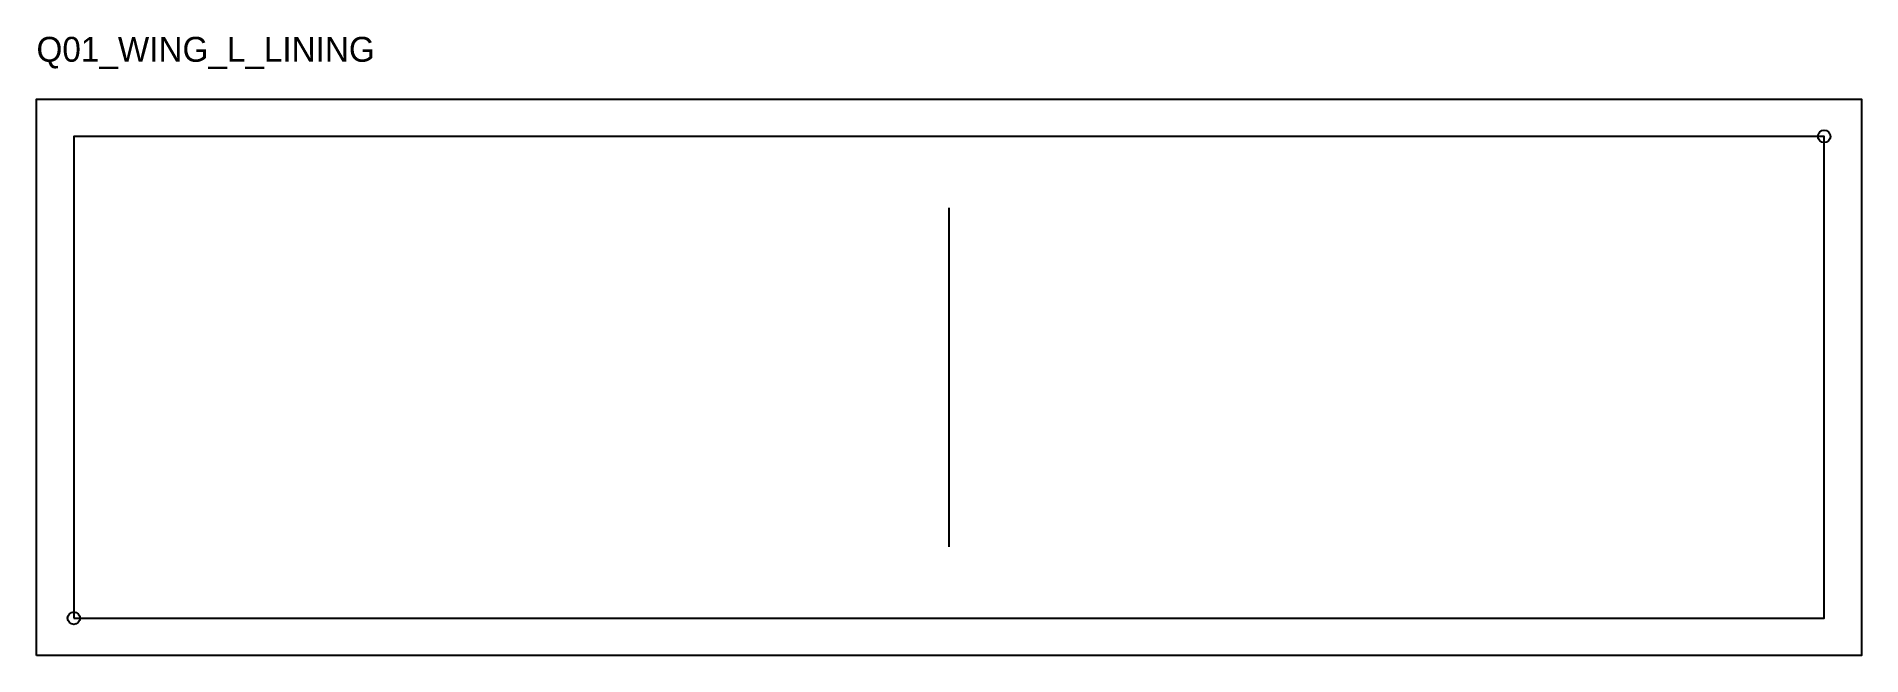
# Model space of a CAD drawing. Header units: millimetres. Extents: x -12 to 575, y -322 to -123.
import ezdxf

# ---------------------------------------------------------------- set-up
doc = ezdxf.new("R2010")
doc.units = ezdxf.units.MM
for name, color, linetype in [('CUT', 1, 'Continuous'), ('GRAIN', 3, 'Continuous'), ('NOTCH', 2, 'Continuous'), ('SEAM', 5, 'Continuous'), ('TEXT', 7, 'Continuous')]:
    doc.layers.add(name, color=color, linetype=linetype)

msp = doc.modelspace()

# ---------------------------------------------------------------- linework, layer by layer
at = {"layer": 'CUT'}
msp.add_lwpolyline([(-12, -322), (-12, -143), (574.99, -143), (574.99, -322)], close=True, dxfattribs=at)
at = {"layer": 'GRAIN'}
msp.add_line((281.5, -287), (281.5, -178), dxfattribs=at)
at = {"layer": 'NOTCH'}
for centre in [(562.99, -155), (0, -310)]:
    msp.add_circle(centre, 2, dxfattribs=at)
at = {"layer": 'SEAM'}
msp.add_lwpolyline([(0, -310), (4.83, -310), (9.67, -310), (14.5, -310), (19.34, -310), (24.18, -310), (29.02, -310), (33.86, -310), (38.71, -310), (43.56, -310), (48.42, -310), (53.28, -310), (58.14, -310), (63, -310), (67.88, -310), (72.77, -310), (77.82, -310), (83.15, -310), (88.79, -310), (94.76, -310), (101.04, -310), (107.6, -310), (114.41, -310), (121.41, -310), (128.54, -310), (135.76, -310), (142.99, -310), (150.18, -310), (157.27, -310), (164.2, -310), (170.91, -310), (177.88, -310), (184.92, -310), (192.01, -310), (199.15, -310), (206.33, -310), (213.54, -310), (220.78, -310), (228.04, -310), (235.31, -310), (242.59, -310), (249.86, -310), (257.12, -310), (264.36, -310), (271.57, -310), (278.75, -310), (285.99, -310), (293.3, -310), (300.66, -310), (308.06, -310), (315.49, -310), (322.92, -310), (330.33, -310), (337.71, -310), (345.05, -310), (352.31, -310), (359.49, -310), (366.56, -310), (373.52, -310), (380.35, -310), (387.03, -310), (393.56, -310), (399.94, -310), (406.22, -310), (412.44, -310), (418.58, -310), (424.67, -310), (430.71, -310), (436.69, -310), (442.64, -310), (448.54, -310), (454.42, -310), (460.27, -310), (466.1, -310), (471.91, -310), (477.71, -310), (483.5, -310), (489.29, -310), (495.07, -310), (500.83, -310), (506.57, -310), (512.3, -310), (518, -310), (523.69, -310), (529.36, -310), (535.01, -310), (540.64, -310), (546.26, -310), (551.85, -310), (557.43, -310), (562.99, -310), (562.99, -155), (557.43, -155), (551.85, -155), (546.26, -155), (540.64, -155), (535.01, -155), (529.36, -155), (523.69, -155), (518, -155), (512.3, -155), (506.57, -155), (500.83, -155), (495.07, -155), (489.29, -155), (483.5, -155), (477.71, -155), (471.91, -155), (466.1, -155), (460.27, -155), (454.42, -155), (448.54, -155), (442.64, -155), (436.69, -155), (430.71, -155), (424.67, -155), (418.58, -155), (412.44, -155), (406.22, -155), (399.94, -155), (393.56, -155), (387.03, -155), (380.35, -155), (373.52, -155), (366.56, -155), (359.49, -155), (352.31, -155), (345.05, -155), (337.71, -155), (330.33, -155), (322.92, -155), (315.49, -155), (308.06, -155), (300.66, -155), (293.3, -155), (285.99, -155), (278.75, -155), (271.57, -155), (264.36, -155), (257.12, -155), (249.86, -155), (242.59, -155), (235.31, -155), (228.04, -155), (220.78, -155), (213.54, -155), (206.33, -155), (199.15, -155), (192.01, -155), (184.92, -155), (177.88, -155), (170.91, -155), (164.2, -155), (157.27, -155), (150.18, -155), (142.99, -155), (135.76, -155), (128.54, -155), (121.41, -155), (114.41, -155), (107.6, -155), (101.04, -155), (94.76, -155), (88.79, -155), (83.15, -155), (77.82, -155), (72.77, -155), (67.88, -155), (63, -155), (58.14, -155), (53.28, -155), (48.42, -155), (43.56, -155), (38.71, -155), (33.86, -155), (29.02, -155), (24.18, -155), (19.34, -155), (14.5, -155), (9.67, -155), (4.83, -155), (0, -155)], close=True, dxfattribs=at)

# ---------------------------------------------------------------- texts
at = {"layer": 'TEXT'}
msp.add_text('Q01_WING_L_LINING', height=8, dxfattribs=at).set_placement((-12, -131))

doc.saveas('drawing.dxf')
